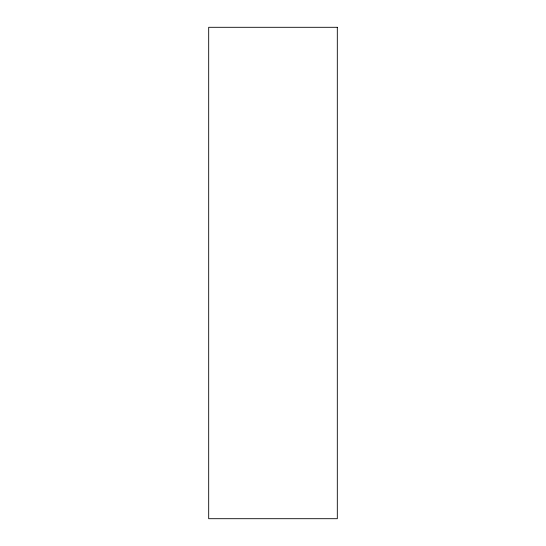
<?xml version="1.0" encoding="UTF-8"?>
<svg xmlns="http://www.w3.org/2000/svg" width="546" height="546" viewBox="0 0 546 546"><rect width="100%" height="100%" fill="white"/><g stroke="black" fill="none" stroke-linecap="round" stroke-linejoin="round"><path stroke-width="0.82" d="M337.312 27.3L208.688 27.3L208.688 518.7L337.312 518.7L337.312 27.3"/></g></svg>
